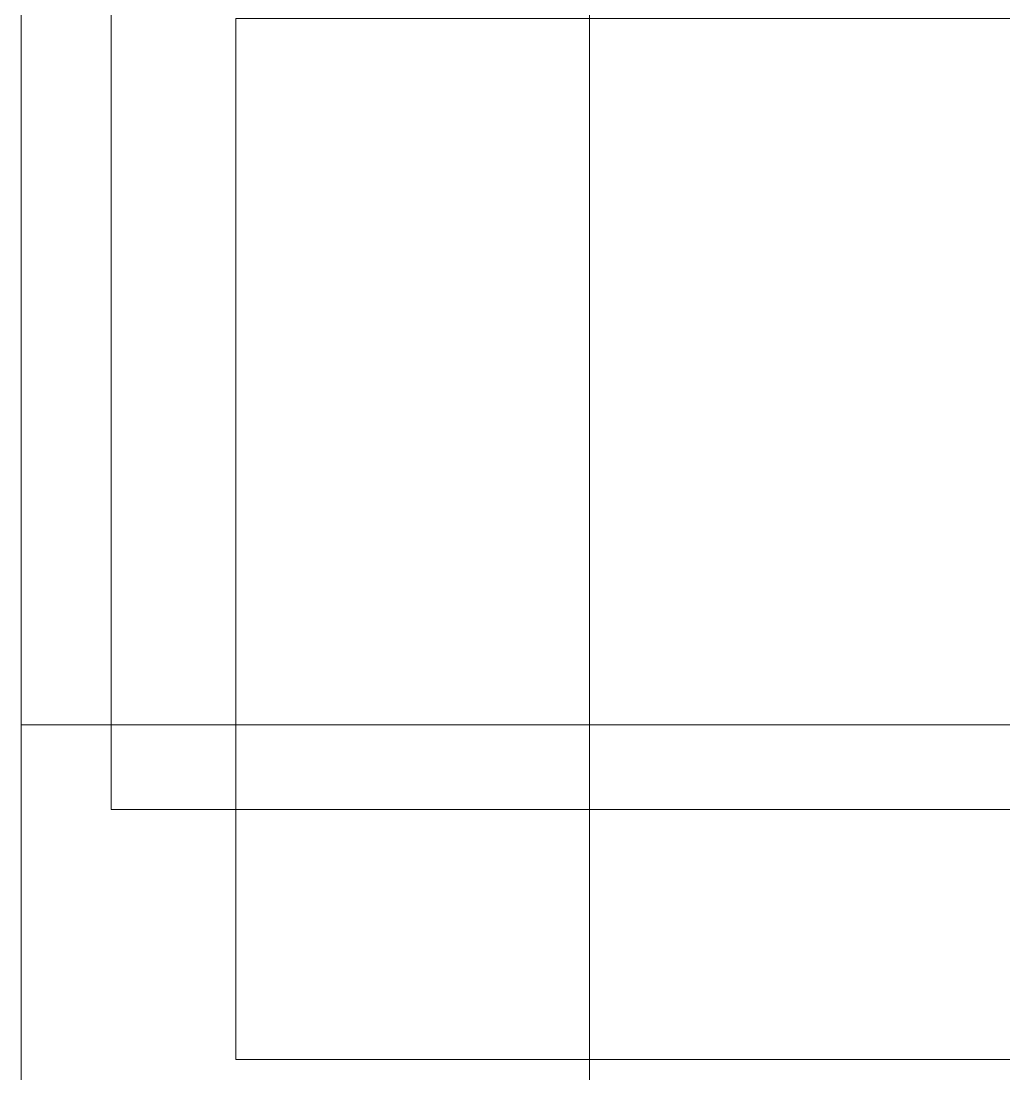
# Model space of a CAD drawing. Header units: metres. Extents: x 548334 to 554281, y 1836929 to 1842487.
# Drawn here: x 550971.3 to 551414.2, y 1839805 to 1840279.6 of the extents above; entities that cross this region are included whole.
import ezdxf

# ---------------------------------------------------------------- set-up
doc = ezdxf.new("R2010")
doc.units = ezdxf.units.M
doc.header["$MEASUREMENT"] = 0
doc.header["$XCLIPFRAME"] = 0
doc.layers.add('Level 1', color=7, linetype='Continuous', lineweight=0)
picture_1 = doc.add_image_def('image1.tif', size_in_pixel=(20000, 20000))
picture_2 = doc.add_image_def('image29.tif', size_in_pixel=(20000, 20000))
picture_3 = doc.add_image_def('image41.tif', size_in_pixel=(20000, 20000))
picture_4 = doc.add_image_def('image57.tif', size_in_pixel=(20000, 20000))
picture_5 = doc.add_image_def('image59.tif', size_in_pixel=(20000, 20000))

msp = doc.modelspace()

# ---------------------------------------------------------------- pictures from other files: only their frames are drawn
at = {"layer": 'Level 1', "color": 7, "linetype": 'Continuous', "lineweight": 0}
image = msp.add_image(picture_4, insert=(550971.295944, 1839962.428817), size_in_units=(795.628, 795.628), dxfattribs=at)
image.set_boundary_path([(-0.5, -0.5), (-0.5, 19999.5), (19999.5, 19999.5), (19999.5, -0.5), (-0.5, -0.5)])
image = msp.add_image(picture_1, insert=(551227.400399, 1839798.535738), size_in_units=(634.464, 634.464), dxfattribs=at)
image.set_boundary_path([(-0.5, -0.5), (-0.5, 19999.5), (19999.5, 19999.5), (19999.5, -0.5), (-0.5, -0.5)])
image = msp.add_image(picture_2, insert=(551011.950885, 1839924.12919), size_in_units=(441.108, 441.108), dxfattribs=at)
image.set_boundary_path([(-0.5, -0.5), (-0.5, 19999.5), (19999.5, 19999.5), (19999.5, -0.5), (-0.5, -0.5)])
image = msp.add_image(picture_3, insert=(551068.160479, 1839811.42825), size_in_units=(469.268, 469.268), dxfattribs=at)
image.set_boundary_path([(-0.5, -0.5), (-0.5, 19999.5), (19999.5, 19999.5), (19999.5, -0.5), (-0.5, -0.5)])
image = msp.add_image(picture_5, insert=(550971.295944, 1839166.800817), size_in_units=(795.628, 795.628), dxfattribs=at)
image.set_boundary_path([(-0.5, -0.5), (-0.5, 19999.5), (19999.5, 19999.5), (19999.5, -0.5), (-0.5, -0.5)])

doc.saveas('drawing.dxf')
